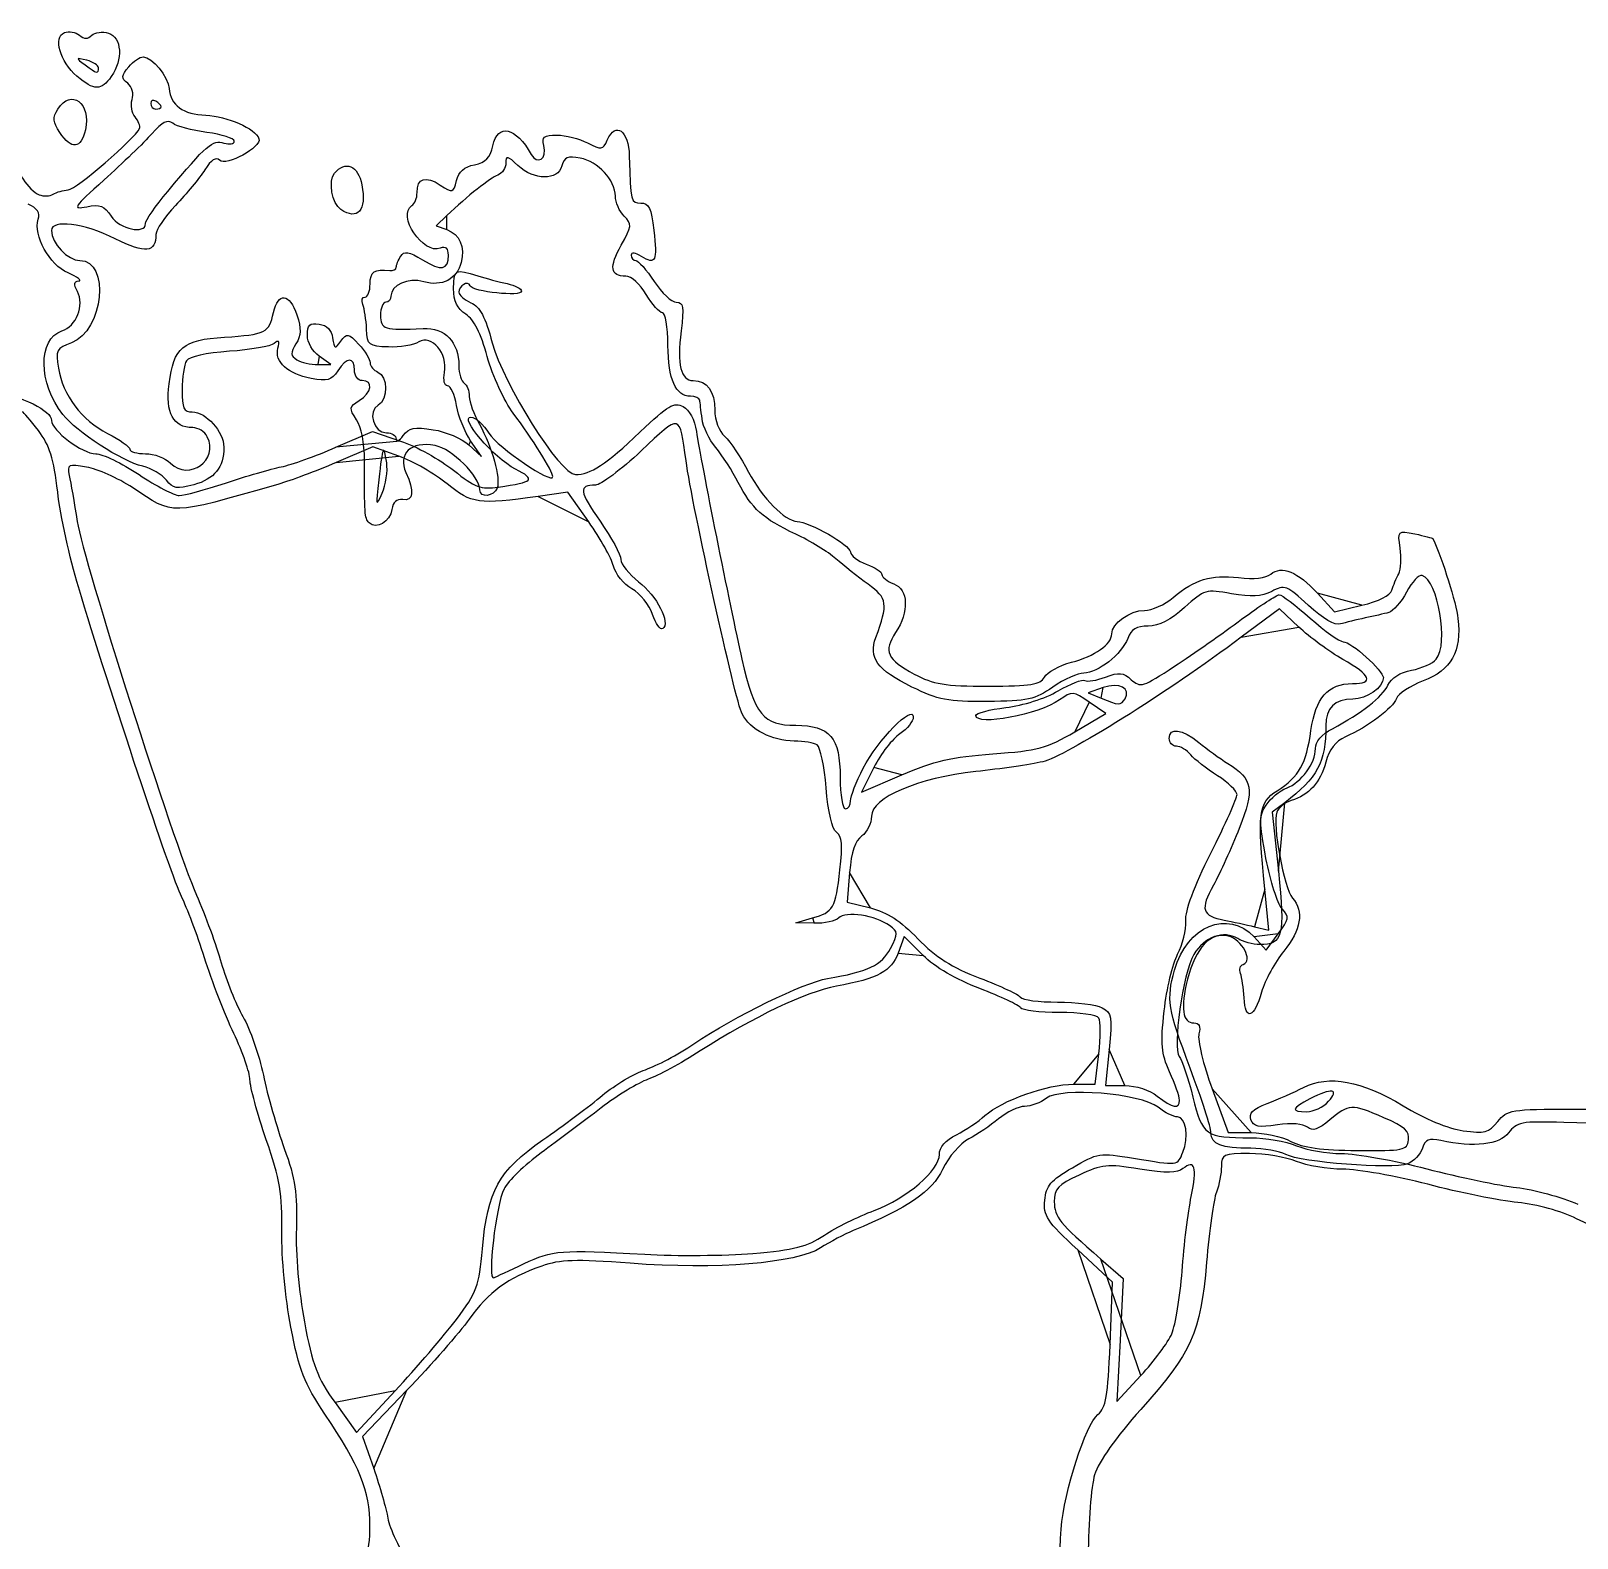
# Model space of a CAD drawing. Extents: x 0 to 210, y 0 to 297.
# Drawn here: x 78.96 to 117.95, y 212.61 to 250.62 of the extents above; entities that cross this region are included whole.
import ezdxf

# ---------------------------------------------------------------- set-up
doc = ezdxf.new("R2010")
doc.units = 0
doc.layers.get('0').update_dxf_attribs({"linetype": 'CONTINUOUS'})

msp = doc.modelspace()

# ---------------------------------------------------------------- linework, layer by layer
at = {"color": 7}
for points in [[(80.667392, 249.689827), (80.667392, 249.689827)], [(80.125432, 249.479447), (80.125432, 249.479448)], [(82.24779, 248.709665), (82.24779, 248.709665)], [(79.692736, 248.057439), (79.692736, 248.057439)], [(86.779883, 246.118382), (86.779883, 246.118382)], [(81.85269, 245.762674), (81.85269, 245.762674)], [(89.449857, 245.962753), (89.184059, 245.710366), (89.451051, 245.611599)], [(86.198786, 242.207218), (86.528036, 242.212104), (86.231711, 242.41881)], [(86.655715, 240.122492), (87.573593, 240.52109), (88.285899, 240.27897)], [(90.004533, 240.183281), (90.323193, 239.893541), (90.051247, 240.288641)], [(88.237868, 239.896456), (87.581635, 240.129526), (86.659736, 239.736434)], [(87.934427, 239.726996), (87.934427, 239.726996)], [(93.031303, 238.239482), (92.501432, 238.990837), (91.753631, 238.884756)], [(111.405118, 236.438935), (111.833936, 235.971015), (112.525703, 236.136967)], [(110.931667, 235.589151), (110.444021, 236.049688), (109.482968, 235.330093)], [(105.998216, 234.062739), (105.624517, 233.931246), (105.953767, 233.792871)], [(105.282547, 232.947848), (106.067936, 233.412464), (105.648678, 233.698531)], [(106.553508, 233.780979), (106.553508, 233.780975)], [(100.220336, 232.048547), (99.902938, 231.422192), (100.919929, 231.859567)], [(110.577914, 231.157641), (110.263315, 230.919102), (110.418802, 229.434117)], [(99.607938, 229.400346), (99.546289, 228.652937), (100.134167, 228.504908)], [(109.812993, 228.031843), (110.182172, 227.941321), (110.078484, 228.978688)], [(98.716859, 228.118283), (98.249324, 228.130163), (98.670865, 228.252069)], [(101.458362, 227.307064), (100.979804, 227.781386), (100.829557, 227.365886)], [(109.806814, 227.774449), (110.114623, 227.44249), (110.416141, 227.850315)], [(105.251402, 224.060958), (105.800185, 224.058008), (105.889092, 224.82403)], [(106.150193, 224.934422), (106.058734, 224.023709), (106.545202, 224.023709)], [(108.746261, 223.945955), (109.149725, 222.838413), (109.731334, 222.838413)], [(107.926373, 223.661535), (107.926373, 223.661535)], [(111.682711, 223.628612), (111.682711, 223.628612)], [(91.400931, 219.538009), (91.400931, 219.538009)], [(106.174956, 217.500335), (106.237721, 219.065609), (105.361632, 219.87939)], [(105.94469, 219.650859), (106.508983, 219.163154), (106.427325, 217.609511), (106.345666, 216.055868), (106.953501, 216.714368)], [(89.691853, 218.129252), (89.691853, 218.129251)], [(107.731923, 217.767967), (107.731923, 217.767965)], [(86.634847, 216.030229), (87.17137, 215.280983), (88.148115, 216.326925)], [(88.445453, 216.342385), (87.327625, 215.180204), (87.607287, 214.366887)]]:
    msp.add_lwpolyline(points, close=True, dxfattribs=at)
for points in [[(80.125432, 249.479448), (79.697174, 249.842024), (79.517794, 250.466815), (79.809784, 250.578862)], [(79.809784, 250.578862), (79.921139, 250.621593), (80.089947, 250.592068), (80.184913, 250.513254)], [(80.184913, 250.513254), (80.308109, 250.41101), (80.398163, 250.410537), (80.499228, 250.511608)], [(80.499228, 250.511608), (80.577135, 250.589515), (80.765372, 250.613744), (80.917534, 250.565449)], [(80.917534, 250.565449), (81.254785, 250.45841), (81.291191, 249.902286), (80.989174, 249.471097)], [(80.371067, 249.880826), (80.084872, 249.952934), (80.083482, 249.948957), (80.330389, 249.764486)], [(81.429835, 249.713988), (81.549732, 249.854017), (81.71437, 249.968587), (81.795697, 249.968587)], [(81.795697, 249.968587), (82.018553, 249.968587), (82.42645, 249.467712), (82.448616, 249.166841)], [(80.330389, 249.764486), (80.628587, 249.541695), (80.667392, 249.533099), (80.667392, 249.689827)], [(80.667392, 249.689827), (80.667392, 249.753813), (80.534045, 249.839763), (80.371067, 249.880826)], [(81.40354, 249.300295), (81.236643, 249.438807), (81.240046, 249.492331), (81.429835, 249.713988)], [(79.64342, 248.650088), (79.974865, 249.180815), (80.486183, 248.798814), (80.339327, 248.130183)], [(80.989174, 249.471097), (80.73424, 249.107127), (80.563251, 249.108781), (80.125432, 249.479447)], [(81.515533, 248.890074), (81.561721, 249.035595), (81.514612, 249.208104), (81.40354, 249.300295)], [(82.448616, 249.166841), (82.479023, 248.754111), (82.807987, 248.515503), (83.375007, 248.494899)], [(81.59086, 248.452146), (81.505593, 248.554887), (81.471696, 248.751955), (81.515533, 248.890074)], [(82.11609, 248.849138), (82.043655, 248.893905), (81.98439, 248.867771), (81.98439, 248.791061)], [(81.98439, 248.791061), (81.98439, 248.714351), (82.043655, 248.651588), (82.11609, 248.651588)], [(82.24779, 248.709665), (82.24779, 248.741608), (82.188525, 248.80437), (82.11609, 248.849138)], [(79.692736, 248.057439), (79.515346, 248.328171), (79.506765, 248.43127), (79.64342, 248.650088)], [(81.700516, 248.161664), (81.725474, 248.218688), (81.676128, 248.349405), (81.59086, 248.452146)], [(82.538283, 248.2922), (82.411582, 248.394717), (82.276358, 248.3267), (82.011484, 248.027225)], [(82.11609, 248.651588), (82.188525, 248.651588), (82.24779, 248.677723), (82.24779, 248.709665)], [(83.375007, 248.494899), (83.907578, 248.475547), (84.629599, 248.157004), (84.713861, 247.904219)], [(93.497705, 247.8677), (93.714941, 248.347282), (94.033065, 248.115435), (94.052541, 247.463339)], [(80.339327, 248.130183), (80.232641, 247.644445), (79.981829, 247.616228), (79.692736, 248.057439)], [(79.90447, 246.614676), (80.109494, 246.62978), (81.587078, 247.902469), (81.700516, 248.161664)], [(82.011484, 248.027225), (81.815496, 247.805635), (81.275094, 247.283112), (80.810593, 246.866064)], [(83.400164, 248.061326), (83.01988, 248.112452), (82.632035, 248.216345), (82.538283, 248.2922)], [(84.091588, 247.840155), (84.091588, 247.910675), (83.780447, 248.010202), (83.400164, 248.061326)], [(90.609495, 247.724056), (90.73614, 248.300672), (91.191173, 248.198787), (91.578233, 247.507148)], [(91.900006, 247.729821), (91.842462, 247.949874), (91.896069, 247.993089), (92.226565, 247.993089)], [(92.226565, 247.993089), (92.444039, 247.993089), (92.791724, 247.904635), (92.9992, 247.796525)], [(82.412415, 246.573785), (83.394868, 247.75143), (83.548994, 247.884152), (83.830381, 247.794843)], [(84.713861, 247.904219), (84.785105, 247.690486), (83.88583, 247.197928), (83.722522, 247.361236)], [(83.830381, 247.794843), (83.974045, 247.749246), (84.091588, 247.769636), (84.091588, 247.840155)], [(90.148763, 247.24878), (90.431217, 247.305272), (90.542794, 247.420369), (90.609495, 247.724056)], [(91.578233, 247.507148), (91.73584, 247.225521), (91.986519, 247.398996), (91.900006, 247.729821)], [(92.9992, 247.796525), (93.35103, 247.613198), (93.384595, 247.61799), (93.497705, 247.8677)], [(78.688858, 247.202889), (78.503977, 247.202889), (78.922755, 246.585056), (79.172628, 246.489171)], [(83.722522, 247.361236), (83.632706, 247.451051), (83.510383, 247.371877), (83.347031, 247.118193)], [(86.615524, 247.031411), (86.892657, 247.365337), (87.218254, 247.228566), (87.309966, 246.7397)], [(89.694095, 246.847717), (89.750096, 247.070841), (89.894071, 247.197843), (90.148763, 247.24878)], [(90.939982, 247.287563), (90.939982, 247.16401), (90.849073, 247.028038), (90.737962, 246.9854)], [(91.244796, 247.225847), (90.981634, 247.473073), (90.939982, 247.481507), (90.939982, 247.287563)], [(92.353849, 247.215614), (92.256348, 246.842768), (91.646576, 246.848394), (91.244796, 247.225847)], [(92.813386, 247.414273), (92.495834, 247.477784), (92.413049, 247.441996), (92.353849, 247.215614)], [(93.701299, 246.455022), (93.695082, 246.861925), (93.267968, 247.323357), (92.813386, 247.414273)], [(94.052541, 247.463339), (94.087205, 246.302629), (94.092574, 246.28099), (94.345834, 246.28099)], [(80.810593, 246.866064), (80.03143, 246.166501), (79.997403, 246.114067), (80.371084, 246.188804)], [(83.347031, 247.118193), (83.213778, 246.911255), (82.882303, 246.507758), (82.610422, 246.221534)], [(86.779883, 246.118382), (86.559416, 246.267295), (86.456382, 246.839657), (86.615524, 247.031411)], [(88.701084, 246.54439), (88.701084, 246.90895), (88.913837, 246.978747), (89.284593, 246.735817)], [(89.284593, 246.735817), (89.600924, 246.528549), (89.61495, 246.532383), (89.694095, 246.847717)], [(90.737962, 246.9854), (90.539383, 246.909199), (89.973237, 246.459727), (89.449857, 245.962753)], [(79.172628, 246.489171), (79.283472, 246.446637), (79.441853, 246.453671), (79.524587, 246.504804)], [(79.524587, 246.504804), (79.607321, 246.555935), (79.778269, 246.605378), (79.90447, 246.614676)], [(81.85269, 245.762674), (81.85269, 245.839773), (82.104566, 246.204774), (82.412415, 246.573785)], [(87.309966, 246.7397), (87.430684, 246.096214), (87.20476, 245.831404), (86.779883, 246.118382)], [(88.569384, 246.21514), (88.641819, 246.259908), (88.701084, 246.40807), (88.701084, 246.54439)], [(93.922141, 245.951644), (93.803087, 246.070697), (93.703709, 246.297217), (93.701299, 246.455022)], [(79.148928, 245.873556), (79.199674, 246.033443), (79.121974, 246.151079), (78.898305, 246.25299)], [(80.371084, 246.188804), (80.704929, 246.255572), (80.813398, 246.212921), (80.988193, 245.946151)], [(82.610422, 246.221534), (82.338539, 245.935312), (82.11609, 245.606392), (82.11609, 245.4906)], [(89.287032, 245.140746), (88.854812, 244.974888), (88.185041, 245.977604), (88.569384, 246.21514)], [(94.345834, 246.28099), (94.542904, 246.28099), (94.606744, 246.14712), (94.671859, 245.597318)], [(79.901825, 244.517546), (79.429795, 244.723713), (79.018877, 245.463799), (79.148928, 245.873556)], [(81.0895, 245.37902), (80.299323, 245.772533), (79.482093, 245.877736), (79.482093, 245.585946)], [(80.988193, 245.946151), (81.201773, 245.620188), (81.85269, 245.482038), (81.85269, 245.762674)], [(93.848175, 245.218442), (94.117607, 245.697833), (94.122954, 245.750831), (93.922141, 245.951644)], [(79.482093, 245.585946), (79.482093, 245.264655), (79.893844, 244.832292), (80.19982, 244.832292)], [(82.11609, 245.4906), (82.11609, 245.026383), (81.854658, 244.997968), (81.0895, 245.37902)], [(89.451051, 245.611599), (89.773971, 245.492144), (89.91173, 245.17669), (89.812912, 244.782971)], [(94.671859, 245.597318), (94.764641, 244.813927), (94.716789, 244.713219), (94.358189, 244.937168)], [(88.176301, 244.661893), (88.177354, 244.719395), (88.228057, 244.844893), (88.28885, 244.940777)], [(88.28885, 244.940777), (88.377472, 245.080555), (88.48618, 245.062328), (88.837252, 244.848828)], [(88.837252, 244.848828), (89.319546, 244.555527), (89.491283, 244.586723), (89.491283, 244.96763)], [(89.491283, 244.96763), (89.491283, 245.140739), (89.427623, 245.194696), (89.287032, 245.140746)], [(93.963844, 244.437192), (93.572338, 244.437192), (93.5383, 244.667094), (93.848175, 245.218442)], [(94.358189, 244.937168), (94.20361, 245.033704), (94.100778, 245.044866), (94.100778, 244.965107)], [(94.100778, 244.965107), (94.100778, 244.892058), (94.152168, 244.832292), (94.214977, 244.832292)], [(80.168884, 244.316235), (80.261976, 244.322148), (80.1418, 244.412734), (79.901825, 244.517546)], [(80.19982, 244.832292), (80.970052, 244.832292), (80.788814, 243.059795), (79.987661, 242.757393)], [(87.515785, 244.239642), (87.515785, 244.550754), (87.628595, 244.628206), (88.009659, 244.578723)], [(88.009659, 244.578723), (88.100203, 244.566963), (88.175192, 244.604392), (88.176301, 244.661893)], [(89.812912, 244.782971), (89.707071, 244.361261), (89.325731, 244.164116), (88.869143, 244.295064)], [(89.622983, 244.123087), (89.622983, 244.607965), (89.660308, 244.627984), (90.228905, 244.448078)], [(90.228905, 244.448078), (90.43891, 244.381632), (90.77371, 244.291604), (90.972907, 244.248018)], [(94.214977, 244.832292), (94.277787, 244.832292), (94.486055, 244.595232), (94.677795, 244.305492)], [(80.135977, 244.050715), (80.034301, 244.2407), (80.042669, 244.308224), (80.168884, 244.316235)], [(87.388218, 243.910393), (87.45838, 243.910393), (87.515785, 244.058555), (87.515785, 244.239642)], [(88.869143, 244.295064), (88.470833, 244.409298), (88.042584, 244.219533), (88.042584, 243.928799)], [(89.929471, 243.476465), (89.708532, 243.62123), (89.622983, 243.801722), (89.622983, 244.123087)], [(90.039759, 244.193533), (89.984801, 244.334865), (89.754683, 244.204069), (89.754683, 244.031493)], [(91.335081, 244.055759), (91.335081, 243.910844), (90.098542, 244.042366), (90.039759, 244.193533)], [(90.972907, 244.248018), (91.172103, 244.204432), (91.335081, 244.117916), (91.335081, 244.055759)], [(94.478429, 243.976243), (94.324101, 244.23781), (94.101519, 244.437192), (93.963844, 244.437192)], [(94.677795, 244.305492), (94.869536, 244.015753), (95.1213, 243.778693), (95.237271, 243.778693)], [(79.745492, 243.054343), (80.106054, 243.168781), (80.318229, 243.710175), (80.135977, 244.050715)], [(85.079669, 243.516804), (85.195387, 244.043664), (85.485267, 244.015211), (85.668842, 243.458974)], [(87.333524, 243.720483), (87.293445, 243.824935), (87.318057, 243.910393), (87.388218, 243.910393)], [(87.428165, 243.100145), (87.416193, 243.336883), (87.373604, 243.616034), (87.333524, 243.720483)], [(87.910884, 243.778693), (87.83845, 243.778693), (87.779185, 243.63053), (87.779185, 243.449443)], [(88.042584, 243.928799), (88.042584, 243.84624), (87.983319, 243.778693), (87.910884, 243.778693)], [(89.754683, 244.031493), (89.754683, 243.961781), (89.891624, 243.842349), (90.058996, 243.766089)], [(90.058996, 243.766089), (90.287272, 243.662079), (90.421196, 243.410194), (90.594977, 242.758016)], [(94.886537, 243.515293), (94.81166, 243.515293), (94.628011, 243.72272), (94.478429, 243.976243)], [(95.237271, 243.778693), (95.415976, 243.778693), (95.434353, 243.668452), (95.357796, 243.055704)], [(83.846192, 242.89891), (84.885804, 242.965035), (84.967465, 243.005941), (85.079669, 243.516804)], [(85.668842, 243.458974), (85.784761, 243.107733), (85.779721, 242.946095), (85.64613, 242.730607)], [(87.779185, 243.449443), (87.779185, 243.099274), (87.867865, 243.07175), (88.851885, 243.116506)], [(90.470985, 242.407386), (90.309434, 243.004203), (90.140141, 243.338429), (89.929471, 243.476465)], [(95.026867, 242.692169), (95.024444, 243.16832), (94.965291, 243.515293), (94.886537, 243.515293)], [(79.767769, 240.948738), (79.146107, 241.739054), (79.134244, 242.86034), (79.745492, 243.054343)], [(82.448034, 241.723553), (82.569028, 242.647918), (82.787495, 242.83157), (83.846192, 242.89891)], [(85.935386, 242.947861), (85.935386, 243.206816), (85.993661, 243.261931), (86.231711, 243.228123)], [(86.231711, 242.41881), (86.061426, 242.537595), (85.935386, 242.762623), (85.935386, 242.947861)], [(86.231711, 243.228123), (86.425763, 243.200563), (86.543046, 243.080064), (86.571526, 242.87899)], [(86.780308, 242.797992), (86.933785, 243.007885), (86.965979, 243.002169), (87.230693, 242.718032)], [(87.976733, 242.651351), (87.478135, 242.668729), (87.448768, 242.692754), (87.428165, 243.100145)], [(89.393047, 242.007182), (89.484209, 242.484065), (89.069234, 242.975707), (88.742585, 242.777815)], [(88.851885, 243.116506), (89.404461, 243.141638), (89.754683, 242.777084), (89.754683, 242.176763)], [(95.357796, 243.055704), (95.251249, 242.202935), (95.34888, 241.803195), (95.663712, 241.803195)], [(79.987661, 242.757393), (79.607366, 242.613848), (79.583461, 242.567931), (79.656075, 242.120465)], [(83.967569, 242.541694), (83.380435, 242.500887), (82.952442, 242.406456), (82.886994, 242.303283)], [(85.097969, 242.740557), (85.010961, 242.668347), (84.502281, 242.578858), (83.967569, 242.541694)], [(85.19045, 242.620554), (85.238681, 242.804992), (85.214078, 242.836919), (85.097969, 242.740557)], [(86.031249, 241.854725), (85.447994, 241.964144), (85.101359, 242.279871), (85.19045, 242.620554)], [(85.64613, 242.730607), (85.501874, 242.497914), (85.506005, 242.433576), (85.671987, 242.327992)], [(86.571526, 242.87899), (86.611249, 242.598541), (86.629334, 242.591524), (86.780308, 242.797992)], [(87.230693, 242.718032), (87.387493, 242.549726), (87.515785, 242.340639), (87.515785, 242.253396)], [(88.742585, 242.777815), (88.611106, 242.698162), (88.266473, 242.641254), (87.976733, 242.651351)], [(90.594977, 242.758016), (90.87393, 241.71114), (92.311659, 239.433172), (92.693663, 239.432817)], [(95.596922, 241.408095), (95.220048, 241.408095), (95.031237, 241.8334), (95.026867, 242.692169)], [(79.656075, 242.120465), (79.766423, 241.440464), (80.243825, 240.805647), (80.897808, 240.469292)], [(82.886994, 242.303283), (82.827389, 242.209322), (82.777715, 241.880568), (82.776606, 241.57272)], [(85.671987, 242.327992), (85.780639, 242.258876), (86.017699, 242.204529), (86.198786, 242.207218)], [(87.120685, 242.066594), (87.120685, 242.41038), (86.937118, 242.401842), (86.701579, 242.047102)], [(87.515785, 242.253396), (87.515785, 242.166152), (87.604682, 242.060657), (87.713335, 242.018963)], [(89.754683, 242.176763), (89.754683, 241.97985), (89.813948, 241.782112), (89.886383, 241.737345)], [(91.126741, 240.979735), (90.894901, 241.287985), (90.600495, 241.928936), (90.470985, 242.407386)], [(83.042762, 240.617896), (82.552542, 240.617896), (82.35209, 240.990556), (82.448034, 241.723553)], [(86.701579, 242.047102), (86.543824, 241.809508), (86.436482, 241.778702), (86.031249, 241.854725)], [(87.318235, 241.803195), (87.208486, 241.803195), (87.120685, 241.920261), (87.120685, 242.066594)], [(87.242156, 241.30057), (87.559896, 241.499004), (87.60594, 241.803195), (87.318235, 241.803195)], [(87.713335, 242.018963), (87.967051, 241.921603), (87.970224, 241.322686), (87.717773, 241.181408)], [(89.469961, 241.67149), (89.389763, 241.67149), (89.35657, 241.816365), (89.393047, 242.007182)], [(89.886383, 241.737345), (89.958817, 241.692577), (90.018082, 241.54272), (90.018082, 241.404328)], [(95.663712, 241.803195), (96.010935, 241.803195), (96.207976, 241.533278), (96.207976, 241.057636)], [(77.829891, 241.611794), (78.795303, 241.3879), (79.482093, 241.049935), (79.482093, 240.798755)], [(82.776606, 241.57272), (82.77492, 241.103816), (82.816496, 241.012995), (83.032858, 241.012995)], [(89.695174, 241.177615), (89.648904, 241.449246), (89.547558, 241.67149), (89.469961, 241.67149)], [(90.018082, 241.404328), (90.018082, 241.265937), (90.132112, 240.949687), (90.271482, 240.701552)], [(95.827895, 241.30932), (95.819637, 241.363646), (95.715698, 241.408095), (95.596922, 241.408095)], [(79.152369, 240.540959), (78.954348, 240.800578), (78.772624, 241.012993), (78.748538, 241.012993)], [(81.78684, 239.642328), (81.252667, 239.769414), (80.117853, 240.503679), (79.767769, 240.948738)], [(83.032858, 241.012995), (83.379378, 241.012995), (83.828188, 240.511021), (83.828188, 240.123455)], [(87.173575, 240.816742), (86.982593, 241.108218), (86.987297, 241.141409), (87.242156, 241.30057)], [(87.717773, 241.181408), (87.446336, 241.029504), (87.609256, 240.486191), (87.926243, 240.486191)], [(90.051247, 240.288641), (89.901677, 240.505946), (89.741444, 240.905984), (89.695174, 241.177615)], [(92.12528, 239.381461), (92.12528, 239.510364), (91.602337, 240.347395), (91.126741, 240.979735)], [(94.327032, 240.510724), (95.031187, 241.180958), (95.182642, 241.270533), (95.407889, 241.149984)], [(95.483378, 239.776423), (95.318566, 240.985947), (95.354603, 240.977843), (94.350983, 240.031079)], [(95.407889, 241.149984), (95.569409, 241.063542), (95.698136, 240.821053), (95.743641, 240.517518)], [(95.886238, 240.843379), (95.862408, 241.04532), (95.836153, 241.254994), (95.827895, 241.30932)], [(96.207976, 241.057636), (96.207976, 240.805602), (96.31161, 240.530813), (96.458805, 240.392552)], [(79.482093, 240.798755), (79.482093, 240.547646), (80.263203, 239.959394), (80.596638, 239.959394)], [(83.411909, 240.387421), (83.346026, 240.514182), (83.17991, 240.617896), (83.042762, 240.617896)], [(87.37559, 239.803573), (87.377395, 240.220295), (87.295605, 240.630501), (87.173575, 240.816742)], [(88.351792, 240.415206), (88.498409, 240.615718), (88.629941, 240.641872), (89.107587, 240.565492)], [(89.107587, 240.565492), (89.425645, 240.514634), (89.829271, 240.342638), (90.004533, 240.183281)], [(91.1849, 239.570755), (90.627763, 239.859428), (89.750593, 240.881293), (90.059933, 240.881293)], [(90.059933, 240.881293), (90.167558, 240.881293), (90.371192, 240.698753), (90.512451, 240.475649)], [(90.271482, 240.701552), (90.59274, 240.129575), (90.813959, 239.337236), (90.720438, 239.093522)], [(96.233396, 240.112879), (96.066288, 240.312713), (95.910067, 240.641437), (95.886238, 240.843379)], [(79.63811, 238.993486), (79.538949, 239.841845), (79.436384, 240.168595), (79.152369, 240.540959)], [(80.897808, 240.469292), (81.205688, 240.310943), (81.457591, 240.131437), (81.457591, 240.07039)], [(82.483068, 239.724119), (82.950051, 239.257136), (83.715328, 239.803636), (83.411909, 240.387421)], [(87.934427, 239.726996), (87.861144, 240.22631), (87.830363, 240.161386), (87.732415, 239.300897)], [(87.926243, 240.486191), (88.062665, 240.486191), (88.174283, 240.415598), (88.174283, 240.329319)], [(88.174283, 240.329319), (88.174283, 240.24304), (88.254162, 240.281688), (88.351792, 240.415206)], [(89.153524, 240.167232), (88.548474, 240.28074), (88.203634, 239.959537), (88.420217, 239.48419)], [(88.285899, 240.27897), (88.677666, 240.145804), (89.277794, 239.814237), (89.619515, 239.542154)], [(90.281482, 239.046284), (90.281482, 239.389177), (89.578853, 240.08744), (89.153524, 240.167232)], [(90.512451, 240.475649), (90.743815, 240.110236), (92.12528, 239.17301), (92.12528, 239.381461)], [(92.693663, 239.432817), (93.078528, 239.432422), (93.455694, 239.681362), (94.327032, 240.510724)], [(95.743641, 240.517518), (95.855706, 239.769986), (96.591805, 236.093519), (96.893435, 234.774847)], [(96.458805, 240.392552), (96.596761, 240.262969), (96.866507, 239.860622), (97.058241, 239.498447)], [(80.596638, 239.959394), (80.763914, 239.959394), (81.255777, 239.722334), (81.689664, 239.432594)], [(81.457591, 240.07039), (81.457591, 240.009344), (81.635386, 239.959396), (81.85269, 239.959396)], [(81.85269, 239.959396), (82.069995, 239.959396), (82.353665, 239.853522), (82.483068, 239.724119)], [(83.828188, 240.123455), (83.828188, 239.61448), (83.593177, 239.32113), (83.069364, 239.176267)], [(85.276887, 239.62917), (85.530409, 239.681269), (86.150882, 239.903263), (86.655715, 240.122492)], [(87.490252, 238.220151), (87.378069, 238.332334), (87.369715, 238.447694), (87.37559, 239.803573)], [(89.462759, 239.197413), (89.149996, 239.453698), (88.598795, 239.768267), (88.237868, 239.896456)], [(94.350983, 240.031079), (93.84848, 239.557043), (93.329801, 239.169196), (93.19836, 239.169196)], [(96.895408, 233.396091), (96.729152, 233.71707), (95.635933, 238.656843), (95.483378, 239.776423)], [(96.800627, 239.232285), (96.655757, 239.51678), (96.400503, 239.913047), (96.233396, 240.112879)], [(80.366862, 239.624339), (79.898849, 239.704368), (79.8726, 239.691213), (79.93202, 239.406427)], [(79.93202, 239.406427), (79.966801, 239.239733), (80.056989, 238.718124), (80.132438, 238.247297)], [(81.523441, 239.104684), (81.161266, 239.343651), (80.640805, 239.577494), (80.366862, 239.624339)], [(81.689664, 239.432594), (82.123554, 239.142855), (82.57916, 238.905795), (82.702126, 238.905795)], [(82.37949, 239.29422), (82.270837, 239.43398), (82.004145, 239.590628), (81.78684, 239.642328)], [(83.870817, 239.22012), (84.390634, 239.392999), (85.023365, 239.57707), (85.276887, 239.62917)], [(86.659736, 239.736434), (86.152691, 239.520233), (85.500777, 239.275741), (85.211037, 239.193121)], [(87.819811, 238.963616), (87.913227, 239.176504), (87.964804, 239.520025), (87.934427, 239.726996)], [(88.420217, 239.48419), (88.636457, 239.009593), (88.606307, 238.756351), (88.338909, 238.801249)], [(89.619515, 239.542154), (90.163822, 239.108771), (90.304559, 239.056394), (90.75503, 239.119554)], [(90.75503, 239.119554), (91.64864, 239.244847), (91.703257, 239.302175), (91.1849, 239.570755)], [(97.058241, 239.498447), (97.408628, 238.836588), (97.974701, 238.260846), (98.283724, 238.252034)], [(80.159675, 236.601047), (79.94195, 237.325396), (79.707245, 238.401994), (79.63811, 238.993486)], [(85.211037, 239.193121), (82.400235, 238.391604), (82.597025, 238.396323), (81.523441, 239.104684)], [(83.069364, 239.176267), (82.642662, 239.058261), (82.550708, 239.073983), (82.37949, 239.29422)], [(82.702126, 238.905795), (82.82509, 238.905795), (83.351002, 239.047241), (83.870817, 239.22012)], [(87.732415, 239.300897), (87.656222, 238.631522), (87.662854, 238.605925), (87.819811, 238.963616)], [(91.753631, 238.884756), (90.249729, 238.671414), (90.075681, 238.695169), (89.462759, 239.197413)], [(90.720438, 239.093522), (90.63698, 238.876033), (90.281482, 238.837776), (90.281482, 239.046284)], [(93.19836, 239.169196), (92.765646, 239.169196), (92.785871, 239.010532), (93.314684, 238.256655)], [(98.249326, 237.931748), (97.426839, 238.314537), (97.13417, 238.577275), (96.800627, 239.232285)], [(88.338909, 238.801249), (88.187236, 238.826716), (88.094544, 238.74244), (88.067809, 238.554758)], [(80.132438, 238.247297), (80.29296, 237.245599), (82.549697, 230.175776), (83.138266, 228.830756)], [(88.067809, 238.554758), (88.023481, 238.243583), (87.67102, 238.039384), (87.490252, 238.220151)], [(93.651902, 237.126632), (93.602001, 237.325454), (93.322731, 237.826237), (93.031303, 238.239482)], [(93.314684, 238.256655), (93.602167, 237.846823), (93.837379, 237.413381), (93.837379, 237.293454)], [(98.283724, 238.252034), (98.596115, 238.243131), (99.624934, 237.654934), (99.628557, 237.483173)], [(99.259934, 237.310713), (99.066275, 237.483725), (98.6115, 237.763189), (98.249326, 237.931748)], [(113.490363, 237.577819), (113.425257, 238.021413), (113.42739, 238.023477), (113.861192, 237.936717)], [(113.861192, 237.936717), (114.101162, 237.888723), (114.304067, 237.835255), (114.31209, 237.817901)], [(99.628557, 237.483173), (99.630545, 237.388861), (99.809968, 237.249718), (100.027273, 237.173965)], [(113.452016, 236.932204), (113.509123, 237.041903), (113.526379, 237.33243), (113.490363, 237.577819)], [(114.31209, 237.817901), (114.56657, 237.267441), (114.900096, 236.208543), (114.947512, 235.800524)], [(94.118862, 236.551394), (93.911935, 236.668954), (93.701803, 236.927812), (93.651902, 237.126632)], [(93.837379, 237.293454), (93.837379, 237.173525), (94.040249, 236.920666), (94.288201, 236.731543)], [(100.075123, 236.6669), (99.820429, 236.847987), (99.453595, 237.137703), (99.259934, 237.310713)], [(100.027273, 237.173965), (100.244578, 237.098211), (100.422372, 236.981298), (100.422372, 236.914156)], [(110.22663, 236.924173), (110.499312, 237.150478), (110.906799, 236.982696), (111.405118, 236.438935)], [(94.288201, 236.731543), (94.742215, 236.38525), (95.103881, 235.679031), (94.893726, 235.549148)], [(100.268941, 235.328925), (100.584537, 236.166128), (100.562159, 236.320619), (100.075123, 236.6669)], [(100.422372, 236.914156), (100.422372, 236.847014), (100.555718, 236.741383), (100.718697, 236.679418)], [(100.718697, 236.679418), (101.090059, 236.538226), (101.112345, 235.966613), (100.766644, 235.449693)], [(107.769146, 236.333947), (108.31723, 236.795129), (108.708685, 236.914004), (109.416544, 236.834218)], [(109.416544, 236.834218), (109.804308, 236.790511), (110.105936, 236.824011), (110.22663, 236.924173)], [(111.177952, 236.133847), (110.628792, 236.640043), (110.578591, 236.659231), (110.249732, 236.488618)], [(113.282828, 236.517835), (113.318775, 236.636038), (113.394911, 236.822504), (113.452016, 236.932204)], [(114.042979, 236.891094), (113.964862, 236.916445), (113.788222, 236.727867), (113.650446, 236.472033)], [(114.398994, 234.777053), (114.718216, 235.161691), (114.449175, 236.759269), (114.042979, 236.891094)], [(82.75964, 228.792105), (82.516185, 229.271382), (80.938623, 234.009556), (80.159675, 236.601047)], [(94.637801, 235.908411), (94.558666, 236.146432), (94.327492, 236.432868), (94.118862, 236.551394)], [(107.040557, 236.0084), (107.228491, 236.0084), (107.556357, 236.154897), (107.769146, 236.333947)], [(109.236293, 236.429256), (108.587589, 236.547162), (108.557218, 236.538251), (108.051962, 236.081783)], [(110.249732, 236.488618), (109.988129, 236.352896), (109.737265, 236.338202), (109.236293, 236.429256)], [(109.491227, 235.783924), (109.951913, 236.12469), (110.379606, 236.403497), (110.441655, 236.403497)], [(110.441655, 236.403497), (110.503704, 236.403497), (110.854751, 236.136805), (111.221762, 235.810848)], [(112.525703, 236.136967), (112.946561, 236.237931), (113.243064, 236.387084), (113.282828, 236.517835)], [(113.650446, 236.472033), (113.512669, 236.216199), (113.309891, 235.983097), (113.199828, 235.954031)], [(94.893726, 235.549148), (94.831455, 235.510662), (94.716288, 235.672331), (94.637801, 235.908411)], [(106.217167, 235.415751), (106.217167, 235.67697), (106.677636, 236.0084), (107.040557, 236.0084)], [(108.051962, 236.081783), (107.698768, 235.762694), (107.406497, 235.613301), (107.135428, 235.613301)], [(111.98401, 235.6656), (111.841514, 235.62333), (111.544811, 235.795688), (111.177952, 236.133847)], [(113.199828, 235.954031), (113.089764, 235.924964), (112.821917, 235.863228), (112.604612, 235.816838)], [(107.135428, 235.613301), (106.837981, 235.613301), (106.707488, 235.534498), (106.618843, 235.301346)], [(107.803161, 234.602945), (108.27091, 234.911718), (109.030539, 235.443159), (109.491227, 235.783924)], [(112.044886, 234.772754), (111.70082, 234.968477), (111.199871, 235.335855), (110.931667, 235.589151)], [(111.221762, 235.810848), (111.588773, 235.484891), (111.962765, 235.218198), (112.052857, 235.218198)], [(112.604612, 235.816838), (112.387307, 235.770448), (112.108036, 235.70239), (111.98401, 235.6656)], [(114.947512, 235.800524), (115.043525, 234.974325), (114.77882, 234.500528), (114.069976, 234.229817)], [(101.178902, 234.075879), (100.30057, 234.507184), (100.075832, 234.816655), (100.268941, 235.328925)], [(100.766644, 235.449693), (100.453128, 234.9809), (100.54818, 234.769913), (101.23908, 234.401027)], [(109.482968, 235.330093), (107.629113, 233.942006), (105.045366, 232.323203), (104.47637, 232.193293)], [(105.200853, 234.699751), (105.790675, 234.856778), (106.217167, 235.157245), (106.217167, 235.415751)], [(106.618843, 235.301346), (106.467454, 234.903163), (105.866919, 234.428002), (105.515062, 234.428002)], [(112.052857, 235.218198), (112.253682, 235.218198), (113.06556, 234.492611), (113.06556, 234.313131)], [(96.893435, 234.774847), (97.213822, 233.374163), (97.428277, 233.111), (98.249324, 233.111)], [(112.289951, 234.164599), (112.840287, 234.164599), (112.758892, 234.366591), (112.044886, 234.772754)], [(113.779157, 234.500524), (114.033433, 234.548225), (114.312359, 234.672663), (114.398994, 234.777053)], [(101.23908, 234.401027), (101.719077, 234.144747), (102.002019, 234.098752), (103.09858, 234.098752)], [(103.09858, 234.098752), (104.184936, 234.098752), (104.412228, 234.135014), (104.518714, 234.325325)], [(104.518714, 234.325325), (104.58844, 234.44994), (104.895403, 234.618432), (105.200853, 234.699751)], [(105.515062, 234.428002), (105.365745, 234.428002), (105.01355, 234.268592), (104.732405, 234.073759)], [(105.541212, 234.241237), (105.602018, 234.203658), (105.835279, 234.242159), (106.059569, 234.326838)], [(106.059569, 234.326838), (106.401259, 234.455812), (106.50671, 234.445162), (106.710039, 234.261153)], [(106.710039, 234.261153), (106.938948, 234.053994), (107.000935, 234.073376), (107.803161, 234.602945)], [(113.06556, 234.313131), (113.06556, 234.062938), (112.648172, 233.7695), (112.292293, 233.7695)], [(113.18085, 234.124572), (113.266757, 234.307275), (113.487106, 234.445735), (113.779157, 234.500524)], [(103.079077, 233.711585), (102.082893, 233.704671), (101.840045, 233.751224), (101.178902, 234.075879)], [(104.732405, 234.073759), (104.276678, 233.757941), (104.097347, 233.718657), (103.079077, 233.711585)], [(103.546486, 233.558395), (103.974801, 233.608736), (104.543984, 233.78994), (104.865329, 233.978261)], [(104.865329, 233.978261), (105.17626, 234.160477), (105.480406, 234.278817), (105.541212, 234.241237)], [(105.648678, 233.698531), (105.242594, 233.975606), (105.21907, 233.977223), (104.900168, 233.749977)], [(106.553508, 233.780975), (106.715763, 234.043507), (106.399553, 234.203957), (105.998216, 234.062739)], [(111.239306, 232.979066), (111.353035, 233.800065), (111.676093, 234.164599), (112.289951, 234.164599)], [(111.781488, 233.025119), (112.518252, 233.414654), (113.039678, 233.824329), (113.18085, 234.124572)], [(114.069976, 234.229817), (113.738853, 234.10336), (113.434741, 233.903609), (113.394174, 233.785924)], [(99.95078, 232.028854), (100.311643, 232.73244), (101.212572, 233.655959), (101.212572, 233.322287)], [(104.900168, 233.749977), (104.383183, 233.381579), (102.79297, 233.084463), (102.79297, 233.356268)], [(102.79297, 233.356268), (102.79297, 233.418729), (103.132052, 233.509688), (103.546486, 233.558395)], [(105.953767, 233.792871), (106.384759, 233.611737), (106.448137, 233.610479), (106.553508, 233.780979)], [(112.292293, 233.7695), (111.838016, 233.7695), (111.616861, 233.550655), (111.616861, 233.101123)], [(113.394174, 233.785924), (113.312666, 233.549481), (112.673721, 233.068609), (112.107732, 232.817747)], [(98.209859, 232.713886), (97.652907, 232.716467), (97.098344, 233.004289), (96.895408, 233.396091)], [(101.212572, 233.322287), (101.212572, 233.209418), (101.060733, 233.017584), (100.875153, 232.895987)], [(98.249324, 233.111), (99.108878, 233.111), (99.368773, 232.805241), (99.368773, 231.794002)], [(100.875153, 232.895987), (100.689572, 232.77439), (100.394905, 232.393043), (100.220336, 232.048547)], [(103.21704, 232.390087), (104.358613, 232.47315), (104.582159, 232.533516), (105.282547, 232.947848)], [(107.665865, 232.781751), (107.665865, 233.068684), (107.98566, 233.02399), (108.413034, 232.67733)], [(107.84729, 232.584201), (107.747506, 232.584201), (107.665865, 232.673098), (107.665865, 232.781751)], [(110.384326, 231.460743), (110.949827, 231.826262), (111.121957, 232.131941), (111.239306, 232.979066)], [(111.616861, 233.101123), (111.616861, 232.181903), (111.404258, 231.784202), (110.577914, 231.157641)], [(111.353463, 232.523265), (111.353463, 232.699926), (111.507076, 232.880036), (111.781488, 233.025119)], [(112.107732, 232.817747), (111.857789, 232.706965), (111.702117, 232.505721), (111.614413, 232.180011)], [(98.78921, 232.615111), (98.709577, 232.668328), (98.44887, 232.712777), (98.209859, 232.713886)], [(99.014619, 231.532539), (98.970276, 232.074737), (98.868841, 232.561894), (98.78921, 232.615111)], [(100.919929, 231.859567), (101.733135, 232.209301), (102.193433, 232.315607), (103.21704, 232.390087)], [(108.207531, 232.368739), (108.10918, 232.487244), (107.947072, 232.584201), (107.84729, 232.584201)], [(108.882156, 231.840288), (108.609462, 232.012431), (108.305881, 232.250235), (108.207531, 232.368739)], [(108.413034, 232.67733), (108.617788, 232.511246), (108.946208, 232.274186), (109.142856, 232.15053)], [(110.622712, 231.528171), (111.000987, 231.671991), (111.353463, 232.151973), (111.353463, 232.523265)], [(99.632173, 231.20573), (99.632173, 231.316791), (99.775546, 231.687197), (99.95078, 232.028854)], [(104.47637, 232.193293), (104.166197, 232.122477), (103.408667, 232.01015), (102.79297, 231.943677)], [(109.142856, 232.15053), (109.778477, 231.750838), (109.822081, 231.501581), (109.429764, 230.510407)], [(111.614413, 232.180011), (111.475956, 231.665821), (111.189481, 231.348635), (110.740054, 231.211919)], [(99.368773, 231.794002), (99.368773, 231.355003), (99.427306, 231.003803), (99.500473, 231.003803)], [(102.79297, 231.943677), (101.330252, 231.785757), (100.158973, 231.28403), (100.158973, 230.815381)], [(109.376948, 231.364326), (109.377475, 231.453961), (109.15485, 231.668143), (108.882156, 231.840288)], [(99.277683, 230.41309), (99.165409, 230.495332), (99.064236, 230.925868), (99.014619, 231.532539)], [(99.500473, 231.003803), (99.572908, 231.003803), (99.632173, 231.09467), (99.632173, 231.20573)], [(108.716256, 229.888565), (109.079077, 230.610598), (109.376389, 231.274689), (109.376948, 231.364326)], [(110.078484, 228.978688), (109.8857, 230.907464), (109.916625, 231.158439), (110.384326, 231.460743)], [(110.11069, 231.100922), (110.222313, 231.271278), (110.452722, 231.46354), (110.622712, 231.528171)], [(110.740054, 231.211919), (110.583767, 231.164376), (110.420176, 231.032393), (110.376517, 230.918623)], [(100.158973, 230.815381), (100.158973, 230.637489), (100.048861, 230.414497), (99.914279, 230.319846)], [(110.106463, 229.752548), (109.928153, 230.684484), (109.928588, 230.823001), (110.11069, 231.100922)], [(110.376517, 230.918623), (110.262141, 230.620561), (110.561628, 229.00019), (110.776498, 228.754537)], [(99.364506, 229.469495), (99.438111, 230.093011), (99.418125, 230.310216), (99.277683, 230.41309)], [(109.429764, 230.510407), (109.236133, 230.021208), (108.943828, 229.377702), (108.780195, 229.080393)], [(99.914279, 230.319846), (99.740893, 230.197903), (99.651621, 229.929951), (99.607938, 229.400346)], [(108.081576, 228.176467), (108.065635, 228.431134), (108.295538, 229.051316), (108.716256, 229.888565)], [(110.511421, 228.486028), (110.397992, 228.611366), (110.215761, 229.1813), (110.106463, 229.752548)], [(98.670865, 228.252069), (99.203746, 228.406177), (99.24819, 228.484182), (99.364506, 229.469495)], [(110.418802, 229.434117), (110.588828, 227.810272), (110.530854, 227.579606), (109.952701, 227.579606)], [(108.780195, 229.080393), (108.441455, 228.464928), (108.489834, 228.306024), (109.048714, 228.198431)], [(83.340713, 227.250356), (83.157502, 227.829836), (82.896018, 228.523623), (82.75964, 228.792105)], [(83.138266, 228.830756), (83.360144, 228.323711), (83.64185, 227.553267), (83.76428, 227.118658)], [(100.134167, 228.504908), (100.554089, 228.39917), (100.895587, 228.177247), (101.329483, 227.728124)], [(107.799554, 226.936156), (108.107853, 228.046047), (109.151012, 228.481703), (109.806814, 227.774449)], [(110.416141, 227.850315), (110.691533, 228.222803), (110.699789, 228.277885), (110.511421, 228.486028)], [(110.776498, 228.754537), (111.067961, 228.421317), (110.988558, 227.939655), (110.555566, 227.414361)], [(99.332595, 228.254607), (99.251085, 228.173097), (98.974003, 228.11175), (98.716859, 228.118283)], [(100.612513, 228.062258), (100.266109, 228.315555), (99.507543, 228.429555), (99.332595, 228.254607)], [(107.878987, 227.34169), (108.004157, 227.581195), (108.095323, 227.956846), (108.081576, 228.176467)], [(109.048714, 228.198431), (109.266019, 228.156595), (109.609944, 228.081631), (109.812993, 228.031843)], [(100.637685, 227.482255), (100.834141, 227.862161), (100.832437, 227.901447), (100.612513, 228.062258)], [(101.329483, 227.728124), (101.779899, 227.261901), (102.183518, 227.00535), (102.890885, 226.735652)], [(109.159654, 227.794137), (108.7078, 227.907545), (108.333622, 227.513034), (108.129113, 226.707596)], [(109.396054, 227.730572), (109.040194, 227.95281), (108.551293, 227.776376), (108.288031, 227.330709)], [(109.534538, 227.08305), (109.788746, 227.167787), (109.504114, 227.707683), (109.159654, 227.794137)], [(109.952701, 227.579606), (109.779499, 227.579606), (109.529009, 227.647541), (109.396054, 227.730572)], [(99.048852, 226.724252), (100.066622, 226.896023), (100.422275, 227.065698), (100.637685, 227.482255)], [(100.829557, 227.365886), (100.663168, 226.905748), (100.33111, 226.727321), (99.275584, 226.530881)], [(102.890885, 226.470639), (102.299603, 226.695077), (101.75498, 227.013071), (101.458362, 227.307064)], [(107.539847, 225.91146), (107.601203, 226.45858), (107.753817, 227.102183), (107.878987, 227.34169)], [(108.288031, 227.330709), (108.011845, 226.863162), (107.742113, 224.973562), (107.920823, 224.758231)], [(110.555566, 227.414361), (110.334028, 227.145597), (110.082152, 226.681792), (109.995841, 226.383683)], [(84.080153, 225.340708), (83.856671, 225.811535), (83.523924, 226.670877), (83.340713, 227.250356)], [(83.76428, 227.118658), (83.886711, 226.684048), (84.132539, 226.074754), (84.310567, 225.764672)], [(108.192665, 224.468584), (107.62991, 225.966797), (107.5936, 226.194715), (107.799554, 226.936156)], [(109.462369, 226.854395), (109.424085, 226.954163), (109.456561, 227.057058), (109.534538, 227.08305)], [(95.681177, 225.079063), (96.715427, 225.778023), (98.443056, 226.622011), (99.048852, 226.724252)], [(99.275584, 226.530881), (98.513377, 226.389031), (97.180677, 225.755806), (95.840036, 224.898501)], [(102.890885, 226.735652), (103.415565, 226.535609), (103.878367, 226.317705), (103.919332, 226.251422)], [(108.129113, 226.707596), (107.946258, 225.98744), (108.001882, 225.60411), (108.289235, 225.60411)], [(109.553745, 226.23733), (109.541773, 226.476947), (109.500654, 226.754627), (109.462369, 226.854395)], [(103.919332, 225.988022), (103.878367, 226.054305), (103.415565, 226.271482), (102.890885, 226.470639)], [(103.919332, 226.251422), (103.960297, 226.185139), (104.379435, 226.130907), (104.850749, 226.130907)], [(104.850749, 226.130907), (105.322063, 226.130907), (105.827826, 226.066609), (105.974668, 225.988021)], [(109.995841, 226.383683), (109.80406, 225.721286), (109.583182, 225.648167), (109.553745, 226.23733)], [(84.310567, 225.764672), (84.488594, 225.454589), (84.719708, 224.791035), (84.824156, 224.290107)], [(104.900168, 225.867508), (104.401673, 225.867508), (103.960297, 225.921739), (103.919332, 225.988022)], [(105.892266, 225.728779), (105.845104, 225.80508), (105.398663, 225.867508), (104.900168, 225.867508)], [(105.974668, 225.988021), (106.218194, 225.857691), (106.233617, 225.765116), (106.150193, 224.934422)], [(107.675885, 224.371427), (107.464391, 224.837189), (107.444556, 225.061743), (107.539847, 225.91146)], [(105.889092, 224.82403), (105.937991, 225.245342), (105.939416, 225.65248), (105.892266, 225.728779)], [(108.289235, 225.60411), (108.424794, 225.60411), (108.464193, 225.517718), (108.414791, 225.328804)], [(84.486584, 224.171041), (84.486527, 224.343531), (84.303633, 224.869881), (84.080153, 225.340708)], [(94.456825, 224.426088), (94.731826, 224.515985), (95.282785, 224.809823), (95.681177, 225.079063)], [(108.414791, 225.328804), (108.375194, 225.177386), (108.524356, 224.555104), (108.746261, 223.945955)], [(95.840036, 224.898501), (95.354272, 224.587867), (94.762273, 224.266366), (94.524485, 224.184057)], [(107.920823, 224.758231), (107.987881, 224.677432), (108.141596, 224.217799), (108.262412, 223.736826)], [(84.824156, 224.290107), (84.928601, 223.789178), (85.166544, 222.956601), (85.352916, 222.439935)], [(94.524485, 224.184057), (94.286695, 224.101745), (93.753311, 223.776019), (93.339186, 223.46022)], [(93.377082, 223.780998), (93.69594, 224.045899), (94.181824, 224.33619), (94.456825, 224.426088)], [(107.926373, 223.661535), (107.924779, 223.752078), (107.812063, 224.07153), (107.675885, 224.371427)], [(108.719464, 222.834644), (108.719464, 222.961941), (108.482405, 223.697215), (108.192665, 224.468584)], [(111.051592, 223.977917), (111.695602, 224.302605), (112.506518, 224.152987), (113.563235, 223.51451)], [(84.897593, 222.660676), (84.671596, 223.318886), (84.48664, 223.998551), (84.486584, 224.171041)], [(103.01892, 223.267622), (103.434784, 223.647715), (104.607403, 224.064418), (105.251402, 224.060958)], [(107.387302, 223.479349), (106.938292, 223.830795), (104.944418, 223.991521), (104.570918, 223.706377)], [(106.545202, 224.023709), (106.832251, 224.023709), (107.168939, 223.915733), (107.366529, 223.76031)], [(110.136577, 223.572345), (110.407472, 223.678261), (110.819228, 223.860768), (111.051592, 223.977917)], [(111.682711, 223.628612), (111.97071, 223.946848), (111.763392, 223.97455), (111.215222, 223.69108)], [(93.339186, 223.46022), (92.925059, 223.14442), (92.246324, 222.636998), (91.830885, 222.332614)], [(91.871258, 222.654879), (92.380604, 223.009344), (93.058225, 223.516097), (93.377082, 223.780998)], [(104.021299, 223.501098), (103.863877, 223.498793), (103.567552, 223.357353), (103.3628, 223.186784)], [(104.570918, 223.706377), (104.426048, 223.595777), (104.17872, 223.503403), (104.021299, 223.501098)], [(107.366529, 223.76031), (107.751221, 223.457711), (107.93051, 223.426078), (107.926373, 223.661535)], [(107.872016, 223.23351), (107.77817, 223.23351), (107.560048, 223.344138), (107.387302, 223.479349)], [(108.262412, 223.736826), (108.508039, 222.758985), (108.575436, 222.711568), (109.724055, 222.708508)], [(109.727303, 223.1628), (109.664994, 223.325176), (109.767981, 223.428231), (110.136577, 223.572345)], [(111.215222, 223.69108), (110.746082, 223.448479), (110.725712, 223.365213), (111.1355, 223.365213)], [(111.1355, 223.365213), (111.305361, 223.365213), (111.551605, 223.483742), (111.682711, 223.628612)], [(113.080729, 223.214429), (112.253973, 223.570091), (112.200433, 223.568098), (111.719913, 223.163766)], [(113.563235, 223.51451), (114.107417, 223.185711), (114.703164, 222.939182), (115.077543, 222.887868)], [(115.949836, 223.117168), (116.19422, 223.417871), (116.274866, 223.431063), (117.868969, 223.431063)], [(117.868969, 223.431063), (119.473993, 223.431063), (119.541519, 223.442336), (119.773269, 223.748999)], [(102.299096, 222.784583), (102.534509, 222.903569), (102.85843, 223.120936), (103.01892, 223.267622)], [(103.3628, 223.186784), (103.158046, 223.016215), (102.81933, 222.788013), (102.610097, 222.679667)], [(108.012038, 222.344536), (108.172574, 222.724943), (108.09247, 223.23351), (107.872016, 223.23351)], [(110.392683, 223.033123), (109.920745, 222.962352), (109.794803, 222.986897), (109.727303, 223.1628)], [(111.149398, 222.975519), (111.041951, 223.064692), (110.750932, 223.086846), (110.392683, 223.033123)], [(111.719913, 223.163766), (111.420314, 222.911671), (111.281514, 222.865873), (111.149398, 222.975519)], [(113.697793, 222.654705), (113.729406, 222.876119), (113.605149, 222.988831), (113.080729, 223.214429)], [(115.077543, 222.887868), (115.623216, 222.813074), (115.724291, 222.839644), (115.949836, 223.117168)], [(117.620569, 223.095216), (116.53913, 223.127456), (116.429249, 223.107095), (116.22523, 222.836618)], [(119.916532, 223.335388), (119.697532, 223.064933), (119.462169, 223.040313), (117.620569, 223.095216)], [(85.290561, 220.340297), (85.305634, 221.284461), (85.242868, 221.655079), (84.897593, 222.660676)], [(90.348109, 219.907199), (90.476065, 221.371515), (90.758026, 221.880158), (91.871258, 222.654879)], [(101.871071, 222.290855), (101.871071, 222.471633), (102.020149, 222.643595), (102.299096, 222.784583)], [(102.610097, 222.679667), (102.396405, 222.569014), (102.107797, 222.232628), (101.951597, 221.912152)], [(109.726643, 222.443313), (108.977348, 222.443313), (108.719464, 222.543512), (108.719464, 222.834644)], [(109.724055, 222.708508), (110.095492, 222.707455), (110.612156, 222.617813), (110.872199, 222.509161)], [(109.731334, 222.838413), (110.051219, 222.838413), (110.502611, 222.739595), (110.734428, 222.618818)], [(110.734428, 222.618818), (111.035721, 222.461842), (111.512691, 222.39612), (112.407061, 222.388343)], [(112.407061, 222.388343), (113.582753, 222.378123), (113.660597, 222.394191), (113.697793, 222.654705)], [(114.514871, 222.640343), (114.211366, 222.707003), (114.125421, 222.670318), (114.053385, 222.443356)], [(116.22523, 222.836618), (115.994746, 222.531057), (115.349548, 222.457017), (114.514871, 222.640343)], [(85.352916, 222.439935), (85.631226, 221.668394), (85.685487, 221.308267), (85.656594, 220.424455)], [(91.830885, 222.332614), (91.415444, 222.028232), (90.993572, 221.617478), (90.893387, 221.419826)], [(100.225839, 220.874603), (101.059193, 221.186402), (101.871071, 221.885284), (101.871071, 222.290855)], [(105.227247, 221.955433), (105.86707, 222.330381), (105.905798, 222.336385), (106.767165, 222.194133)], [(106.767165, 222.194133), (107.910677, 222.005286), (107.866625, 221.999963), (108.012038, 222.344536)], [(109.69113, 222.311611), (109.028495, 222.311611), (108.982864, 222.290951), (108.982864, 221.990935)], [(110.872199, 222.114061), (110.612156, 222.222714), (110.080676, 222.311611), (109.69113, 222.311611)], [(110.60479, 222.287868), (110.446629, 222.373531), (110.051437, 222.443313), (109.726643, 222.443313)], [(113.673335, 222.053611), (113.295015, 221.909775), (110.978051, 222.086654), (110.60479, 222.287868)], [(110.872199, 222.509161), (111.13224, 222.400508), (111.646207, 222.311611), (112.014347, 222.311611)], [(112.014347, 222.311611), (112.382487, 222.311611), (113.347445, 222.138592), (114.158699, 221.927122)], [(114.053385, 222.443356), (114.0047, 222.289958), (113.833676, 222.114573), (113.673335, 222.053611)], [(101.951597, 221.912152), (101.677483, 221.349754), (101.082717, 220.942773), (99.698023, 220.370094)], [(104.52823, 221.13199), (104.564137, 221.501105), (104.675175, 221.631905), (105.227247, 221.955433)], [(106.923439, 221.919401), (106.095523, 222.05166), (105.970611, 222.039443), (105.39515, 221.769911)], [(108.012038, 221.930556), (107.870929, 221.813446), (107.603818, 221.810708), (106.923439, 221.919401)], [(108.222139, 221.225898), (108.376657, 221.966112), (108.312828, 222.18019), (108.012038, 221.930556)], [(108.982864, 221.990935), (108.982864, 221.814562), (108.926063, 221.52086), (108.856639, 221.338262)], [(112.040656, 221.916311), (111.658047, 221.916422), (111.13224, 222.005409), (110.872199, 222.114061)], [(114.185009, 221.535813), (113.388225, 221.744976), (112.423266, 221.916201), (112.040656, 221.916311)], [(114.158699, 221.927122), (114.969955, 221.715655), (115.989297, 221.50339), (116.423907, 221.455424)], [(105.39515, 221.769911), (104.860791, 221.51963), (104.768468, 221.420617), (104.768468, 221.097815)], [(116.457327, 221.07703), (116.004336, 221.120196), (114.981793, 221.326649), (114.185009, 221.535813)], [(116.423907, 221.455424), (116.858516, 221.407457), (117.555238, 221.216632), (117.972177, 221.031368)], [(90.893387, 221.419826), (90.688532, 221.015671), (90.466656, 219.093606), (90.634293, 219.175356)], [(105.361632, 219.87939), (104.576296, 220.608871), (104.489965, 220.738627), (104.52823, 221.13199)], [(104.768468, 221.097815), (104.768468, 220.711728), (104.889508, 220.562828), (105.94469, 219.650859)], [(107.990074, 219.348364), (108.038234, 220.000278), (108.142662, 220.845168), (108.222139, 221.225898)], [(108.856639, 221.338262), (108.787215, 221.155663), (108.674823, 220.359336), (108.606879, 219.568644)], [(117.932925, 220.668165), (117.55187, 220.861261), (116.938701, 221.03116), (116.457327, 221.07703)], [(98.970039, 220.252225), (99.2617, 220.445238), (99.826811, 220.725308), (100.225839, 220.874603)], [(119.479902, 220.356104), (118.761431, 220.341397), (118.456308, 220.402947), (117.932925, 220.668165)], [(85.517479, 217.937291), (85.380686, 218.652039), (85.28054, 219.712556), (85.290561, 220.340297)], [(85.656594, 220.424455), (85.635927, 219.792325), (85.719792, 218.818443), (85.859868, 218.06392)], [(99.698023, 220.370094), (99.480718, 220.280221), (99.110638, 220.082383), (98.875622, 219.930451)], [(89.691853, 218.129251), (90.211021, 218.821841), (90.266371, 218.971797), (90.348109, 219.907199)], [(91.400931, 219.538009), (92.123695, 219.878173), (92.306669, 219.892154), (94.439537, 219.770196)], [(98.875622, 219.930451), (98.277224, 219.543602), (96.245028, 219.380044), (94.074137, 219.544011)], [(97.168744, 219.794055), (98.215508, 219.882374), (98.533302, 219.963206), (98.970039, 220.252225)], [(90.634293, 219.175356), (90.69377, 219.204359), (91.038756, 219.367554), (91.400931, 219.538009)], [(94.074137, 219.544011), (92.695641, 219.648127), (92.304184, 219.636118), (91.849691, 219.475762)], [(94.439537, 219.770196), (95.241551, 219.724337), (96.469694, 219.735073), (97.168744, 219.794055)], [(108.606879, 219.568644), (108.452377, 217.770636), (108.245009, 217.306488), (106.949211, 215.858317)], [(91.849691, 219.475762), (90.985762, 219.170951), (90.502377, 218.817964), (90.014504, 218.135636)], [(107.731923, 217.767965), (107.825748, 217.98527), (107.941915, 218.696449), (107.990074, 219.348364)], [(86.378256, 215.739898), (85.85066, 216.526269), (85.727219, 216.841387), (85.517479, 217.937291)], [(85.859868, 218.06392), (86.062615, 216.97182), (86.178668, 216.667276), (86.634847, 216.030229)], [(88.148115, 216.326925), (88.685327, 216.902193), (89.380008, 217.71324), (89.691853, 218.129252)], [(90.014504, 218.135636), (89.766332, 217.788547), (89.060258, 216.981584), (88.445453, 216.342385)], [(106.953501, 216.714368), (107.287809, 217.076542), (107.6381, 217.550662), (107.731923, 217.767967)], [(105.868353, 215.732064), (106.073063, 215.902489), (106.12226, 216.186221), (106.174956, 217.500335)], [(87.512893, 212.922678), (87.509534, 213.809483), (87.26339, 214.420629), (86.378256, 215.739898)], [(104.938242, 212.840995), (105.023317, 213.80725), (105.55997, 215.47533), (105.868353, 215.732064)], [(106.949211, 215.858317), (106.325971, 215.16179), (105.886528, 214.539846), (105.786033, 214.212069)], [(87.607287, 214.366887), (87.761102, 213.919562), (87.921517, 213.355806), (87.963765, 213.114095)], [(105.786033, 214.212069), (105.697198, 213.922329), (105.624517, 213.003723), (105.624517, 212.170721)], [(86.456105, 210.222831), (87.439474, 212.02058), (87.515577, 212.215004), (87.512893, 212.922678)], [(87.963765, 213.114095), (88.006013, 212.872383), (88.263274, 212.313825), (88.535457, 211.872851)], [(105.740731, 208.895138), (105.087217, 210.289519), (104.826477, 211.571589), (104.938242, 212.840995)]]:
    msp.add_open_spline(points, degree=3, dxfattribs=at)

doc.saveas('drawing.dxf')
